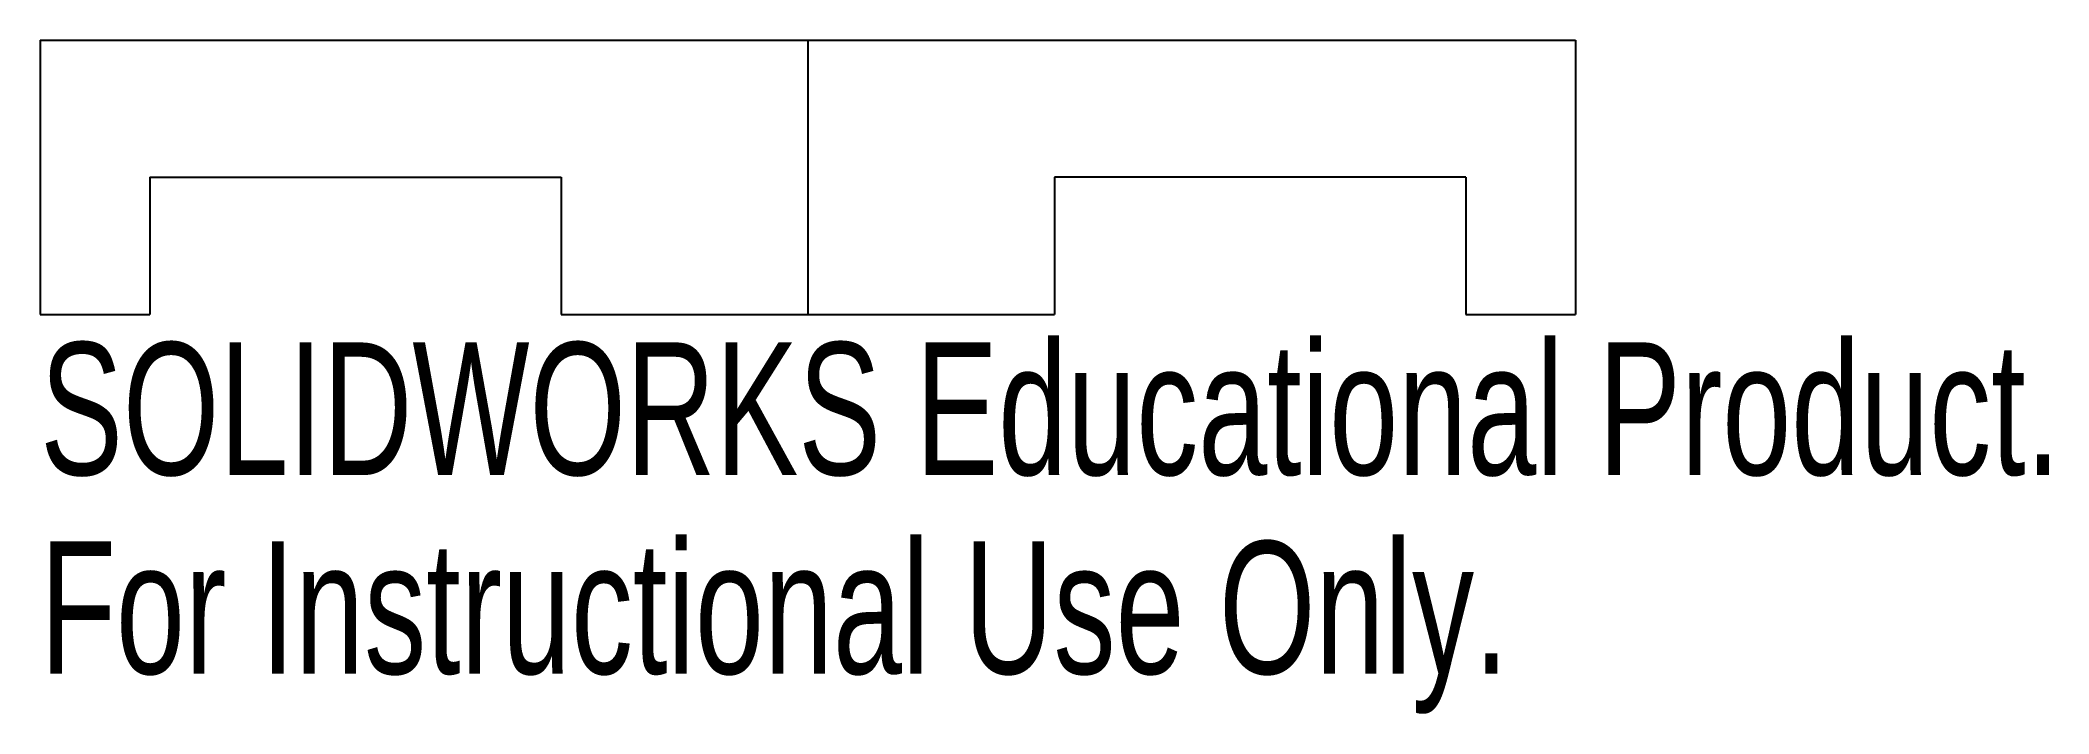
# Model space of a CAD drawing. Header units: millimetres. Extents: x -33.5 to 39.8, y -12 to 12.6.
import ezdxf

# ---------------------------------------------------------------- set-up
doc = ezdxf.new("R2010")
doc.units = ezdxf.units.MM
doc.linetypes.add('CENTERX2', pattern=[20.32, 12.7, -2.54, 2.54, -2.54])
doc.styles.add('SLDTEXTSTYLE0', font='TXT', dxfattribs={"width": 0.7})

msp = doc.modelspace()

# ---------------------------------------------------------------- linework, layer by layer
at = {"color": 7, "linetype": 'Continuous'}
for p, q in [((-33.453, 12.605), (22.547, 12.605)), ((-33.453, 12.605), (-33.453, 2.605)), ((22.547, 12.605), (22.547, 2.605)), ((-29.453, 7.605), (-14.453, 7.605)), ((-29.453, 7.605), (-29.453, 2.605)), ((-14.453, 7.605), (-14.453, 2.605)), ((3.547, 7.605), (3.547, 2.605)), ((18.547, 7.605), (3.547, 7.605)), ((18.547, 7.605), (18.547, 2.605)), ((-33.453, 2.605), (-29.453, 2.605)), ((-14.453, 2.605), (3.547, 2.605)), ((18.547, 2.605), (22.547, 2.605))]:
    msp.add_line(p, q, dxfattribs=at)
at = {"color": 7, "linetype": 'CENTERX2'}
msp.add_line((-5.453, 12.605), (-5.453, 2.605), dxfattribs=at)

# ---------------------------------------------------------------- texts
at = {"color": 7, "linetype": 'Continuous', "char_height": 4.83362, "attachment_point": 1, "style": 'SLDTEXTSTYLE0'}
for s, insert in [('SOLIDWORKS Educational Product.', (-33.453, 1.586)), ('For Instructional Use Only.', (-33.453, -5.665))]:
    msp.add_mtext(s, dxfattribs=dict(at, insert=insert))

doc.saveas('drawing.dxf')
